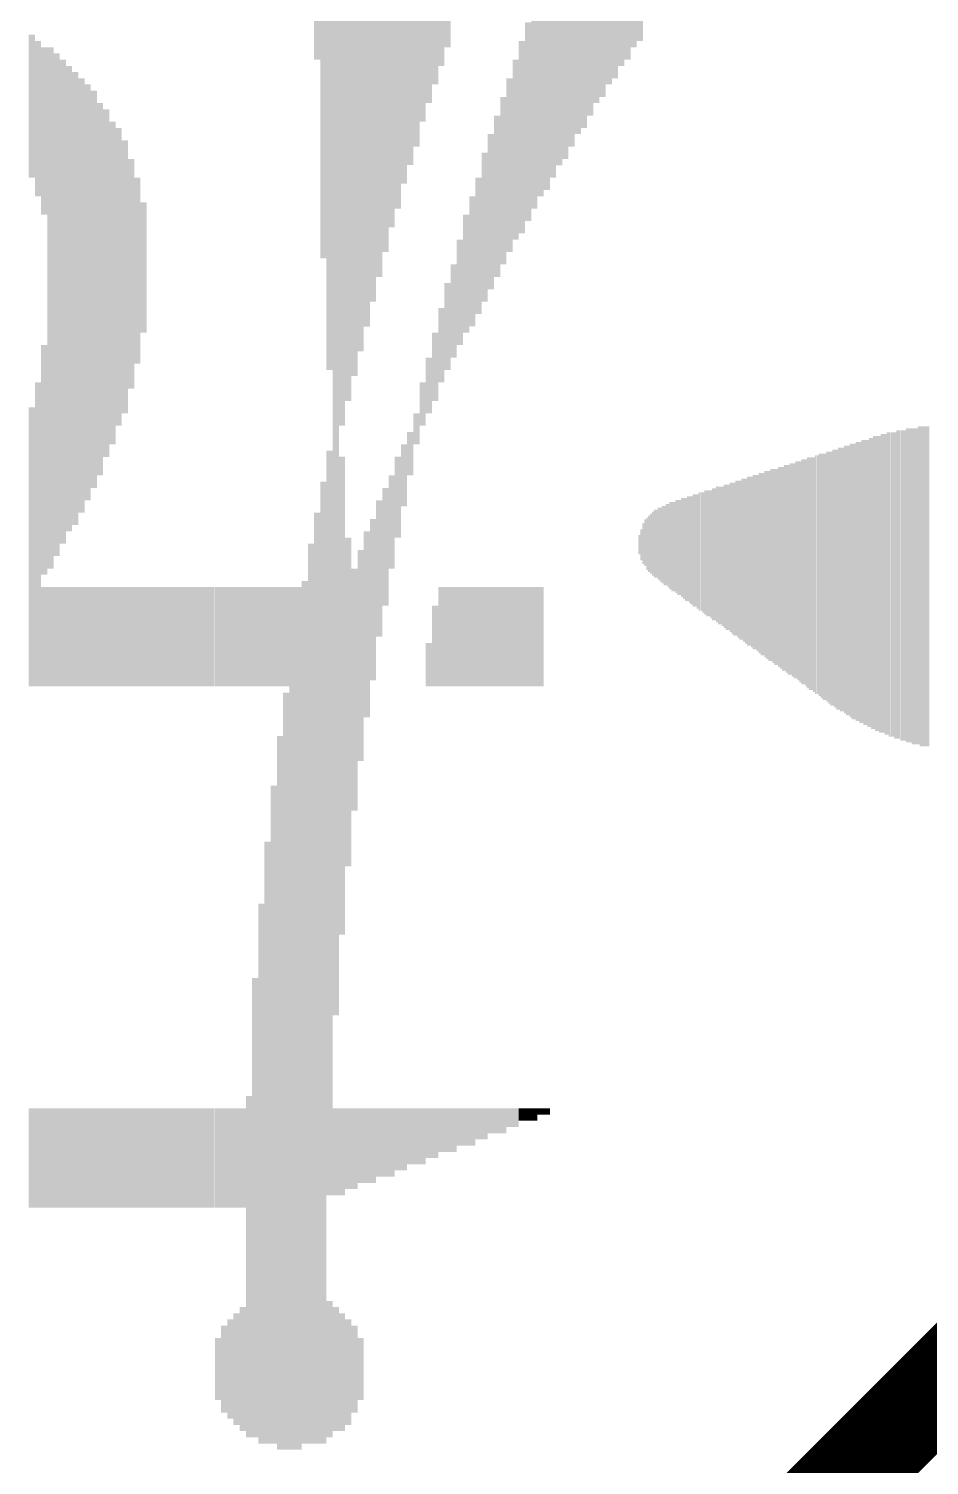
# Model space of a CAD drawing. Extents: x -6.4 to 50.9, y -4.9 to 29.2.
# Drawn here: x 7.544 to 10.493, y 11.664 to 16.367 of the extents above; entities that cross this region are included whole.
import ezdxf

# ---------------------------------------------------------------- set-up
doc = ezdxf.new("R2010")
doc.units = 0
for name, color, linetype in [('16', 5, 'CONTINUOUS'), ('21', 40, 'CONTINUOUS'), ('22', 6, 'CONTINUOUS')]:
    doc.layers.add(name, color=color, linetype=linetype)

# ---------------------------------------------------------------- blocks, each defined once
blk = doc.blocks.new('RECT')
blk.add_solid([(-0.5, -0.5), (0.5, -0.5), (-0.5, 0.5), (0.5, 0.5)])

msp = doc.modelspace()

# ---------------------------------------------------------------- linework, layer by layer
at = {"layer": '16', "const_width": 0.3048}
msp.add_lwpolyline([(12.573, 13.97), (8.89, 10.287)], dxfattribs=at)

# ---------------------------------------------------------------- block references
at = {"layer": '21', "rotation": 90}
for p, xscale, yscale in [((10.3886, 14.5479), 1.0097, 0.0064), ((10.3949, 14.5479), 1.0097, 0.0063), ((10.4013, 14.5447), 1.016, 0.0064), ((10.4077, 14.5447), 1.016, 0.0063), ((10.414, 14.5447), 1.016, 0.0064), ((10.4204, 14.5447), 1.0287, 0.0063), ((10.4267, 14.5447), 1.0287, 0.0064), ((10.433, 14.5447), 1.0287, 0.0063), ((10.4394, 14.5415), 1.035, 0.0064), ((10.4458, 14.5415), 1.035, 0.0063), ((10.4521, 14.5415), 1.035, 0.0064), ((10.4585, 14.5447), 1.0414, 0.0063), ((10.4648, 14.5415), 1.0478, 0.0064), ((10.4711, 14.5415), 1.0478, 0.0063), ((10.4775, 14.5415), 1.0478, 0.0064), ((10.4839, 14.5415), 1.0478, 0.0063), ((10.4902, 14.5415), 1.0478, 0.0064), ((10.2362, 14.5606), 0.8953, 0.0064), ((10.2426, 14.5574), 0.9017, 0.0063), ((10.2489, 14.5574), 0.9017, 0.0064), ((10.2553, 14.5574), 0.9144, 0.0063), ((10.2616, 14.5574), 0.9144, 0.0064), ((10.268, 14.5542), 0.9208, 0.0063), ((10.2743, 14.5574), 0.9271, 0.0064), ((10.2806, 14.5542), 0.9334, 0.0063), ((10.287, 14.5542), 0.9334, 0.0064), ((10.2934, 14.551), 0.9398, 0.0063), ((10.2997, 14.5542), 0.9462, 0.0064), ((10.3061, 14.5511), 0.9525, 0.0063), ((10.3124, 14.5542), 0.9588, 0.0064), ((10.3187, 14.551), 0.9652, 0.0063), ((10.3251, 14.551), 0.9652, 0.0064), ((10.3315, 14.5479), 0.9715, 0.0063), ((10.3378, 14.5511), 0.9779, 0.0064), ((10.3442, 14.5511), 0.9779, 0.0063), ((10.3505, 14.5479), 0.9843, 0.0064), ((10.3568, 14.551), 0.9906, 0.0063), ((10.3632, 14.5479), 0.9969, 0.0064), ((10.3696, 14.5479), 0.9969, 0.0063), ((10.3759, 14.5479), 0.9969, 0.0064), ((10.3823, 14.5447), 1.0033, 0.0063), ((10.0965, 14.586), 0.7557, 0.0064), ((10.1029, 14.5828), 0.762, 0.0063), ((10.1092, 14.5828), 0.762, 0.0064), ((10.1156, 14.5796), 0.7684, 0.0063), ((10.1219, 14.5796), 0.781, 0.0064), ((10.1283, 14.5796), 0.781, 0.0063), ((10.1346, 14.5796), 0.7938, 0.0064), ((10.141, 14.5765), 0.8001, 0.0063), ((10.1473, 14.5732), 0.8065, 0.0064), ((10.1537, 14.5732), 0.8065, 0.0063), ((10.16, 14.5732), 0.8191, 0.0064), ((10.1664, 14.5701), 0.8255, 0.0063), ((10.1727, 14.5669), 0.8318, 0.0064), ((10.1791, 14.5701), 0.8382, 0.0063), ((10.1854, 14.5669), 0.8446, 0.0064), ((10.1918, 14.5638), 0.8509, 0.0063), ((10.1981, 14.5669), 0.8572, 0.0064), ((10.2045, 14.5637), 0.8636, 0.0063), ((10.2108, 14.5637), 0.8636, 0.0064), ((10.2172, 14.5638), 0.8763, 0.0063), ((10.2235, 14.5606), 0.8827, 0.0064), ((10.2299, 14.5606), 0.8827, 0.0063), ((9.9378, 14.6177), 0.5906, 0.0063), ((9.9441, 14.6146), 0.5969, 0.0064), ((9.9505, 14.6146), 0.5969, 0.0063), ((9.9568, 14.6145), 0.6096, 0.0064), ((9.9632, 14.6113), 0.6159, 0.0063), ((9.9695, 14.6082), 0.6223, 0.0064), ((9.9759, 14.6113), 0.6287, 0.0063), ((9.9822, 14.6082), 0.635, 0.0064), ((9.9886, 14.605), 0.6414, 0.0063), ((9.9949, 14.605), 0.6414, 0.0064), ((10.0013, 14.605), 0.654, 0.0063), ((10.0076, 14.6018), 0.6604, 0.0064), ((10.014, 14.5987), 0.6667, 0.0063), ((10.0203, 14.6019), 0.6731, 0.0064), ((10.0267, 14.5987), 0.6795, 0.0063), ((10.033, 14.5955), 0.6858, 0.0064), ((10.0394, 14.5987), 0.6921, 0.0063), ((10.0457, 14.5955), 0.6985, 0.0064), ((10.0521, 14.5923), 0.7048, 0.0063), ((10.0584, 14.5955), 0.7112, 0.0064), ((10.0648, 14.5923), 0.7176, 0.0063), ((10.0711, 14.5892), 0.7239, 0.0064), ((10.0775, 14.5891), 0.7366, 0.0063), ((10.0838, 14.5891), 0.7366, 0.0064), ((10.0902, 14.586), 0.7429, 0.0063), ((9.798, 14.6463), 0.4445, 0.0063), ((9.8044, 14.6431), 0.4508, 0.0064), ((9.8108, 14.6431), 0.4508, 0.0063), ((9.8171, 14.6399), 0.4572, 0.0064), ((9.8235, 14.64), 0.4699, 0.0063), ((9.8298, 14.6368), 0.4763, 0.0064), ((9.8361, 14.6368), 0.4763, 0.0063), ((9.8425, 14.6368), 0.4889, 0.0064), ((9.8489, 14.6336), 0.4953, 0.0063), ((9.8552, 14.6304), 0.5016, 0.0064), ((9.8616, 14.6336), 0.508, 0.0063), ((9.8679, 14.6304), 0.5144, 0.0064), ((9.8742, 14.6273), 0.5207, 0.0063), ((9.8806, 14.6304), 0.527, 0.0064), ((9.887, 14.6272), 0.5334, 0.0063), ((9.8933, 14.6241), 0.5397, 0.0064), ((9.8997, 14.6241), 0.5525, 0.0063), ((9.906, 14.6241), 0.5525, 0.0064), ((9.9123, 14.6209), 0.5588, 0.0063), ((9.9187, 14.6209), 0.5715, 0.0064), ((9.9251, 14.6209), 0.5715, 0.0063), ((9.9314, 14.6177), 0.5778, 0.0064), ((9.6456, 14.6749), 0.2857, 0.0063), ((9.652, 14.6717), 0.2921, 0.0064), ((9.6584, 14.6717), 0.2921, 0.0063), ((9.6647, 14.6717), 0.3048, 0.0064), ((9.6711, 14.6685), 0.3112, 0.0063), ((9.6774, 14.6685), 0.3112, 0.0064), ((9.6837, 14.6685), 0.3238, 0.0063), ((9.6901, 14.6653), 0.3302, 0.0064), ((9.6965, 14.6622), 0.3365, 0.0063), ((9.7028, 14.6654), 0.3429, 0.0064), ((9.7092, 14.6622), 0.3493, 0.0063), ((9.7155, 14.659), 0.3556, 0.0064), ((9.7218, 14.659), 0.3683, 0.0063), ((9.7282, 14.659), 0.3683, 0.0064), ((9.7346, 14.6558), 0.3746, 0.0063), ((9.7409, 14.6558), 0.3874, 0.0064), ((9.7473, 14.6558), 0.3874, 0.0063), ((9.7536, 14.6527), 0.3937, 0.0064), ((9.7599, 14.6526), 0.4064, 0.0063), ((9.7663, 14.6494), 0.4127, 0.0064), ((9.7727, 14.6494), 0.4127, 0.0063), ((9.779, 14.6463), 0.4191, 0.0064), ((9.7854, 14.6463), 0.4318, 0.0063), ((9.7917, 14.6463), 0.4318, 0.0064), ((9.5758, 14.6812), 0.1842, 0.0064), ((9.5822, 14.6812), 0.1968, 0.0063), ((9.5885, 14.6812), 0.2096, 0.0064), ((9.5949, 14.6812), 0.2222, 0.0063), ((9.6012, 14.6812), 0.2222, 0.0064), ((9.6075, 14.6812), 0.235, 0.0063), ((9.6139, 14.6781), 0.2413, 0.0064), ((9.6203, 14.678), 0.254, 0.0063), ((9.6266, 14.6749), 0.2603, 0.0064), ((9.633, 14.6781), 0.2667, 0.0063), ((9.6393, 14.6749), 0.2731, 0.0064), ((9.5504, 14.678), 0.1016, 0.0064), ((9.5568, 14.6812), 0.1334, 0.0063), ((9.5631, 14.6844), 0.1524, 0.0064), ((9.5694, 14.6812), 0.1714, 0.0063), ((9.5441, 14.6781), 0.0635, 0.0063)]:
    msp.add_blockref('RECT', p, dxfattribs=dict(at, xscale=xscale, yscale=yscale))
at = {"layer": '22', "yscale": 0.0203, "rotation": 90}
for p, xscale in [((8.7122, 16.9875), 2.7026), ((8.7325, 17.0078), 2.5806), ((8.6919, 16.9164), 2.7229), ((8.7528, 16.9977), 2.4384), ((8.7732, 16.9977), 2.2758), ((8.7935, 16.9977), 2.1539), ((8.8138, 16.9977), 2.032), ((8.8341, 17.0078), 1.8898), ((8.8544, 17.0078), 1.7678), ((8.8748, 17.0078), 1.6459), ((8.8951, 17.018), 1.5443), ((8.9154, 17.0282), 1.4427), ((9.5453, 16.8351), 1.016), ((9.525, 16.7945), 0.9754), ((9.5047, 16.7538), 0.9754), ((9.4844, 16.7234), 0.955), ((8.5293, 16.195), 1.8898), ((9.464, 16.6726), 0.9347), ((8.5496, 15.1181), 3.9624), ((9.4437, 16.6421), 0.9144), ((8.509, 16.3373), 1.4427), ((9.4234, 16.5913), 0.8941), ((8.57, 16.0426), 1.9507), ((9.4031, 16.5608), 0.8738), ((8.5903, 16.0528), 1.8085), ((9.3828, 16.51), 0.8534), ((8.6106, 16.063), 1.6662), ((9.3624, 16.4694), 0.8534), ((8.6309, 16.0833), 1.5443), ((8.6512, 16.0934), 1.4021), ((9.3218, 16.3881), 0.8128), ((9.3421, 16.4287), 0.8128), ((8.6716, 16.1036), 1.2598), ((9.3015, 16.3373), 0.7925), ((9.2812, 16.2966), 0.7518), ((9.2608, 16.256), 0.7518), ((9.2405, 16.2052), 0.7315), ((8.4887, 16.3982), 0.2642), ((9.2202, 16.1646), 0.6909), ((9.1999, 16.1138), 0.6706), ((9.1796, 16.063), 0.6502), ((7.554, 16.1138), 0.4674), ((7.5743, 16.0731), 0.508), ((9.1592, 16.0122), 0.6299), ((7.5946, 16.0325), 0.5486), ((7.6149, 15.4534), 1.7069), ((7.6352, 15.4635), 1.6459), ((7.6556, 15.4737), 1.585), ((7.6759, 15.4838), 1.524), ((9.1389, 15.9715), 0.5893), ((7.6962, 15.4838), 1.4834), ((7.7165, 15.494), 1.4224), ((7.7368, 15.5042), 1.3614), ((9.1186, 15.9207), 0.569), ((7.7572, 15.5143), 1.3005), ((9.0983, 15.8699), 0.5486), ((7.7775, 15.5143), 1.2192), ((7.7978, 15.5346), 1.1379), ((7.8181, 15.5346), 1.0566), ((7.8384, 15.555), 0.9754), ((9.078, 15.8191), 0.5283), ((7.8588, 15.555), 0.8941), ((9.0576, 15.7683), 0.508), ((9.0373, 15.7175), 0.4877), ((7.8791, 15.5651), 0.7518), ((7.8994, 15.5753), 0.6096), ((9.017, 15.6566), 0.447), ((8.9967, 15.6058), 0.4267), ((7.9197, 15.5854), 0.4267), ((8.9764, 15.5651), 0.3861), ((8.956, 15.5042), 0.3454), ((8.9357, 15.4432), 0.3048), ((8.9154, 15.3924), 0.2845), ((8.8951, 15.3314), 0.2438), ((8.8748, 15.2603), 0.2235), ((7.5946, 14.9555), 0.7518), ((8.8544, 15.1994), 0.1829), ((7.5743, 14.7117), 0.9957), ((8.8341, 15.1384), 0.1422), ((7.554, 14.671), 0.9144), ((8.8138, 15.0571), 0.1016), ((8.7732, 14.9047), 0.2032), ((8.7935, 14.9758), 0.1422), ((8.5293, 13.7668), 2.4384), ((8.57, 14.1834), 1.5646), ((8.7528, 14.8336), 0.2642), ((8.509, 13.3096), 3.1496), ((8.7122, 14.671), 0.3861), ((8.7325, 14.7523), 0.3048), ((8.6919, 14.5999), 0.447), ((8.4887, 13.2588), 3.048), ((8.6716, 14.4983), 0.5283), ((8.4684, 13.208), 2.9464), ((8.5903, 14.163), 1.077), ((8.6512, 14.417), 0.6096), ((8.6309, 14.3154), 0.6909), ((8.6106, 14.2037), 0.7925), ((7.5946, 14.3764), 0.3251), ((7.6149, 14.3764), 0.3251), ((7.6352, 14.3764), 0.3251), ((7.6556, 14.3764), 0.3251), ((7.6759, 14.3764), 0.3251), ((7.6962, 14.3764), 0.3251), ((7.7165, 14.3764), 0.3251), ((7.7368, 14.3764), 0.3251), ((7.7572, 14.3764), 0.3251), ((7.7775, 14.3764), 0.3251), ((7.7978, 14.3764), 0.3251), ((7.8181, 14.3764), 0.3251), ((7.8384, 14.3764), 0.3251), ((7.8588, 14.3764), 0.3251), ((7.8791, 14.3764), 0.3251), ((7.8994, 14.3764), 0.3251), ((7.9197, 14.3764), 0.3251), ((7.94, 14.3764), 0.3251), ((7.9604, 14.3764), 0.3251), ((7.9807, 14.3764), 0.3251), ((8.001, 14.3764), 0.3251), ((8.0213, 14.3764), 0.3251), ((8.0416, 14.3764), 0.3251), ((8.062, 14.3764), 0.3251), ((8.0823, 14.3764), 0.3251), ((8.1026, 14.3764), 0.3251), ((8.1229, 14.3764), 0.3251), ((8.1432, 14.3764), 0.3251), ((8.1636, 14.3764), 0.3251), ((8.1839, 14.3764), 0.3251), ((8.2042, 14.3764), 0.3251), ((8.2245, 14.3764), 0.3251), ((8.2448, 14.3764), 0.3251), ((8.2652, 14.3764), 0.3251), ((8.2855, 14.3764), 0.3251), ((8.3058, 14.3764), 0.3251), ((8.3261, 14.3764), 0.3251), ((8.3464, 14.3764), 0.3251), ((8.3668, 14.3764), 0.3251), ((8.3871, 14.3764), 0.3251), ((8.4074, 13.1267), 2.8245), ((8.4277, 13.1267), 2.8245), ((8.448, 13.147), 2.8245), ((8.8951, 14.3764), 0.3251), ((8.9154, 14.3764), 0.3251), ((8.9357, 14.3764), 0.3251), ((8.956, 14.3764), 0.3251), ((8.9764, 14.3764), 0.3251), ((8.9967, 14.3764), 0.3251), ((9.017, 14.3764), 0.3251), ((9.0373, 14.3764), 0.3251), ((9.0576, 14.3764), 0.3251), ((9.078, 14.3764), 0.3251), ((9.0983, 14.3764), 0.3251), ((9.1186, 14.3764), 0.3251), ((9.1389, 14.3764), 0.3251), ((9.1592, 14.3764), 0.3251), ((9.1796, 14.3764), 0.3251), ((9.1999, 14.3764), 0.3251), ((9.2202, 14.3764), 0.3251), ((8.8748, 14.3459), 0.2642), ((8.8544, 14.285), 0.1422), ((8.3871, 12.954), 2.479), ((8.3668, 12.8829), 2.3368), ((8.3464, 12.8118), 2.1539), ((8.3261, 12.7203), 1.971), ((8.3058, 12.6187), 1.7678), ((8.2855, 12.507), 1.5037), ((8.2652, 12.3139), 1.1176), ((7.554, 12.6695), 0.3251), ((7.5743, 12.6695), 0.3251), ((7.5946, 12.6695), 0.3251), ((7.6149, 12.6695), 0.3251), ((7.6352, 12.6695), 0.3251), ((7.6556, 12.6695), 0.3251), ((7.6759, 12.6695), 0.3251), ((7.6962, 12.6695), 0.3251), ((7.7165, 12.6695), 0.3251), ((7.7368, 12.6695), 0.3251), ((7.7572, 12.6695), 0.3251), ((7.7775, 12.6695), 0.3251), ((7.7978, 12.6695), 0.3251), ((7.8181, 12.6695), 0.3251), ((7.8384, 12.6695), 0.3251), ((7.8588, 12.6695), 0.3251), ((7.8791, 12.6695), 0.3251), ((7.8994, 12.6695), 0.3251), ((7.9197, 12.6695), 0.3251), ((7.94, 12.6695), 0.3251), ((7.9604, 12.6695), 0.3251), ((7.9807, 12.6695), 0.3251), ((8.001, 12.6695), 0.3251), ((8.0213, 12.6695), 0.3251), ((8.0416, 12.6695), 0.3251), ((8.062, 12.6695), 0.3251), ((8.0823, 12.6695), 0.3251), ((8.1026, 12.6695), 0.3251), ((8.1229, 12.6695), 0.3251), ((8.1432, 12.6695), 0.3251), ((8.1636, 12.6695), 0.3251), ((8.1839, 12.6695), 0.3251), ((8.2042, 12.6695), 0.3251), ((8.2245, 12.6695), 0.3251), ((8.2448, 12.6695), 0.3251), ((8.5496, 12.6898), 0.2845), ((8.57, 12.6898), 0.2845), ((8.5903, 12.7), 0.2642), ((8.6106, 12.7), 0.2642), ((8.6309, 12.7102), 0.2438), ((8.6512, 12.7102), 0.2438), ((8.6716, 12.7102), 0.2438), ((8.6919, 12.7203), 0.2235), ((8.7122, 12.7203), 0.2235), ((8.7325, 12.7203), 0.2235), ((8.7528, 12.7305), 0.2032), ((8.7732, 12.7305), 0.2032), ((8.7935, 12.7406), 0.1829), ((8.8138, 12.7406), 0.1829), ((8.8341, 12.7406), 0.1829), ((8.8544, 12.7508), 0.1626), ((8.8748, 12.7508), 0.1626), ((8.8951, 12.761), 0.1422), ((8.9154, 12.761), 0.1422), ((8.9357, 12.761), 0.1422), ((8.956, 12.7711), 0.1219), ((8.9764, 12.7711), 0.1219), ((8.9967, 12.7711), 0.1219), ((9.017, 12.7813), 0.1016), ((9.0373, 12.7813), 0.1016), ((9.0576, 12.7914), 0.0813), ((9.078, 12.7914), 0.0813), ((9.0983, 12.7914), 0.0813), ((9.1186, 12.8016), 0.061), ((9.1389, 12.8016), 0.061), ((9.1592, 12.8118), 0.0406), ((9.1796, 12.8118), 0.0406), ((9.1999, 12.8118), 0.0406), ((9.2202, 12.8219), 0.0203), ((9.2405, 12.8219), 0.0203), ((8.5293, 11.9786), 0.447), ((8.2042, 11.9786), 0.3251), ((8.2245, 11.9786), 0.3658), ((8.2448, 11.9786), 0.4064), ((8.5496, 11.9786), 0.4064), ((8.57, 11.9685), 0.3861), ((8.5903, 11.9685), 0.3454), ((8.1839, 11.9786), 0.2845), ((8.6106, 11.9786), 0.2845), ((8.1636, 11.9786), 0.2032), ((8.6309, 11.9786), 0.2032)]:
    msp.add_blockref('RECT', p, dxfattribs=dict(at, xscale=xscale))

doc.saveas('drawing.dxf')
